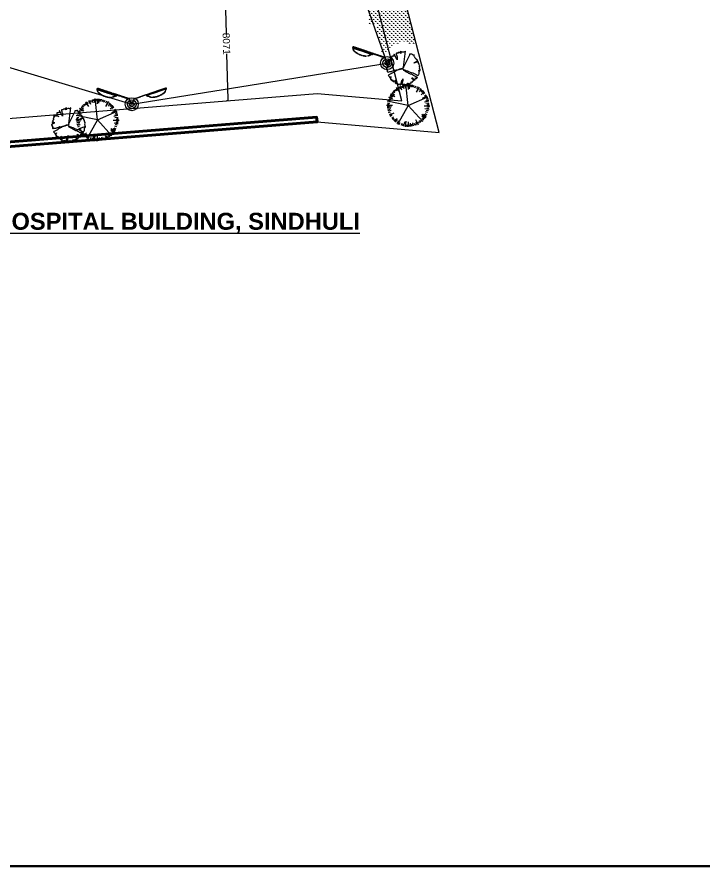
# Model space of a CAD drawing. Header units: millimetres. Extents: x 2402294 to 3337895, y 3394997 to 3969149.
# Drawn here: x 2500511 to 2549099, y 3394997 to 3455118 of the extents above; entities that cross this region are included whole.
import ezdxf

# ---------------------------------------------------------------- set-up
doc = ezdxf.new("R2010")
doc.units = ezdxf.units.MM
doc.header["$MEASUREMENT"] = 0
doc.header["$PDMODE"] = 32
doc.header["$PDSIZE"] = 0.25
doc.linetypes.add('HIDDEN', pattern=[0.375, 0.25, -0.125])
for name, color, linetype, lineweight in [('0newfurnture', 30, 'Continuous', 15), ('Boundary', 250, 'Continuous', 50), ('electrical poles', 10, 'Continuous', 5), ('greenery', 82, 'Continuous', 5), ('TXT', 7, 'Continuous', 25), ('wall 0.4', 7, 'Continuous', 40)]:
    doc.layers.add(name, color=color, linetype=linetype, lineweight=lineweight)
for name, color, linetype in [('2', 2, 'HIDDEN'), ('FANCE', 25, 'Continuous'), ('ups wire', 3, 'Continuous')]:
    doc.layers.add(name, color=color, linetype=linetype)
doc.styles.add('ARIAL', font='arial.ttf')
doc.styles.get("Standard").update_dxf_attribs({"font": 'arial.ttf'})
doc.dimstyles.get("Standard").update_dxf_attribs({"dimtxt": 500, "dimasz": 100, "dimexe": 100, "dimexo": 200, "dimgap": 0.09, "dimtad": 0, "dimtoh": 1, "dimdec": 0, "dimzin": 0, "dimdsep": 46, "dimtxsty": 'Standard', "dimblk": 'DOT', "dimcen": 0, "dimclrd": 256, "dimclre": 256, "dimclrt": 256, "dimadec": 0, "dimazin": 0, "dimtfac": 1, "dimtdec": 0, "dimtofl": 0, "dimtmove": 0, "dimatfit": 3, "dimfxl": 1, "dimtolj": 1, "dimtzin": 0, "dimlwd": -1, "dimlwe": -1, "dimarcsym": 1})

# ---------------------------------------------------------------- blocks, each defined once
blk = doc.blocks.new('tr-flat-7-flat-1-flat-1-flat-1')
at = {"layer": 'greenery', "color": 3, "ltscale": 5}
for p, q in [((473490, -1753118), (473480, -1753123)), ((473490, -1753118), (473480, -1753123)), ((473508, -1753102), (473490, -1753118)), ((473508, -1753102), (473490, -1753118)), ((473518, -1753098), (473508, -1753102)), ((473518, -1753098), (473508, -1753102)), ((473559, -1753105), (473518, -1753098)), ((473559, -1753105), (473518, -1753098)), ((473575, -1753115), (473559, -1753105)), ((473575, -1753115), (473559, -1753105)), ((473586, -1753111), (473575, -1753115)), ((473586, -1753111), (473575, -1753115)), ((473635, -1753055), (473586, -1753111)), ((473635, -1753055), (473586, -1753111)), ((473727, -1753040), (473635, -1753055)), ((473727, -1753040), (473635, -1753055)), ((473733, -1753080), (473727, -1753040)), ((473733, -1753080), (473727, -1753040)), ((473809, -1753114), (473733, -1753080)), ((473809, -1753114), (473733, -1753080)), ((473754, -1753045), (473830, -1753021)), ((473754, -1753045), (473830, -1753021)), ((473765, -1753041), (473754, -1753045)), ((473765, -1753041), (473754, -1753045)), ((473754, -1753045), (473754, -1753045)), ((473754, -1753045), (473754, -1753045)), ((473798, -1752975), (473765, -1753041)), ((473798, -1752975), (473765, -1753041)), ((473861, -1753007), (473798, -1752975)), ((473861, -1753007), (473798, -1752975)), ((473830, -1753021), (473809, -1753114)), ((473830, -1753021), (473809, -1753114)), ((473908, -1753029), (473861, -1753007)), ((473908, -1753029), (473861, -1753007)), ((473952, -1753018), (473908, -1753029)), ((473952, -1753018), (473908, -1753029)), ((473989, -1753019), (473952, -1753018)), ((473989, -1753019), (473952, -1753018)), ((474037, -1753015), (473989, -1753019)), ((474037, -1753015), (473989, -1753019)), ((474011, -1754084), (474148, -1752958)), ((474011, -1754084), (474148, -1752958)), ((474063, -1753046), (474037, -1753015)), ((474063, -1753046), (474037, -1753015)), ((474076, -1753048), (474063, -1753046)), ((474076, -1753048), (474063, -1753046)), ((474094, -1753032), (474076, -1753048)), ((474094, -1753032), (474076, -1753048)), ((474105, -1753002), (474094, -1753032)), ((474105, -1753002), (474094, -1753032)), ((474148, -1752958), (474105, -1753002)), ((474148, -1752958), (474105, -1753002)), ((474148, -1752958), (474148, -1752958)), ((474148, -1752958), (474148, -1752958)), ((472922, -1753680), (472890, -1753719)), ((472922, -1753680), (472890, -1753719)), ((472894, -1753701), (472914, -1753717)), ((472894, -1753701), (472914, -1753717)), ((472914, -1753717), (472924, -1753713)), ((472914, -1753717), (472924, -1753713)), ((472914, -1753717), (472914, -1753717)), ((472914, -1753717), (472914, -1753717)), ((472965, -1753636), (472922, -1753680)), ((472965, -1753636), (472922, -1753680)), ((472924, -1753713), (472927, -1753720)), ((472924, -1753713), (472924, -1753713)), ((472924, -1753713), (472927, -1753720)), ((472924, -1753713), (472924, -1753713)), ((472941, -1753553), (472926, -1753576)), ((472941, -1753553), (472926, -1753576)), ((472926, -1753576), (472930, -1753584)), ((472926, -1753576), (472930, -1753584)), ((472927, -1753720), (472930, -1753753)), ((472927, -1753720), (472930, -1753753)), ((472928, -1753525), (472941, -1753553)), ((472932, -1753532), (472928, -1753525)), ((472928, -1753525), (472941, -1753553)), ((472932, -1753532), (472928, -1753525)), ((472930, -1753584), (472974, -1753573)), ((472930, -1753584), (472974, -1753573)), ((473289, -1753587), (472932, -1753532)), ((473289, -1753587), (472932, -1753532)), ((472972, -1753624), (472965, -1753636)), ((472972, -1753624), (472965, -1753636)), ((472965, -1753636), (472965, -1753636)), ((472965, -1753636), (472965, -1753636)), ((472990, -1753608), (472972, -1753624)), ((472990, -1753608), (472972, -1753624)), ((472974, -1753573), (472977, -1753580)), ((472974, -1753573), (472977, -1753580)), ((472977, -1753580), (472990, -1753608)), ((472977, -1753580), (472990, -1753608)), ((473127, -1753472), (473110, -1753488)), ((473127, -1753472), (473110, -1753488)), ((473110, -1753488), (473113, -1753495)), ((473110, -1753488), (473113, -1753495)), ((473113, -1753495), (473289, -1753587)), ((473113, -1753495), (473289, -1753587)), ((473148, -1753463), (473127, -1753472)), ((473148, -1753463), (473127, -1753472)), ((473153, -1753333), (473143, -1753338)), ((473153, -1753333), (473143, -1753338)), ((473143, -1753338), (473148, -1753463)), ((473143, -1753338), (473148, -1753463)), ((473201, -1753330), (473153, -1753333)), ((473201, -1753330), (473153, -1753333)), ((473232, -1753316), (473201, -1753330)), ((473232, -1753316), (473201, -1753330)), ((473245, -1753319), (473232, -1753316)), ((473245, -1753319), (473232, -1753316)), ((473287, -1753301), (473245, -1753319)), ((473287, -1753301), (473245, -1753319)), ((473303, -1753310), (473287, -1753301)), ((473303, -1753310), (473287, -1753301)), ((473330, -1753315), (473303, -1753310)), ((473330, -1753315), (473303, -1753310)), ((473342, -1753175), (473311, -1753188)), ((473342, -1753175), (473311, -1753188)), ((473311, -1753188), (473346, -1753266)), ((473311, -1753188), (473346, -1753266)), ((473311, -1753188), (473311, -1753188)), ((473311, -1753188), (473311, -1753188)), ((473346, -1753266), (473330, -1753315)), ((473346, -1753266), (473330, -1753315)), ((473539, -1753512), (473342, -1753175)), ((473539, -1753512), (473342, -1753175)), ((473342, -1753175), (473342, -1753175)), ((473342, -1753175), (473342, -1753175)), ((473480, -1753123), (473480, -1753207)), ((473480, -1753123), (473480, -1753207)), ((473480, -1753123), (473480, -1753123)), ((473480, -1753123), (473480, -1753123)), ((473480, -1753207), (473507, -1753213)), ((473480, -1753207), (473507, -1753213)), ((473507, -1753213), (473505, -1753264)), ((473507, -1753213), (473505, -1753264)), ((473505, -1753264), (473518, -1753267)), ((473505, -1753264), (473518, -1753267)), ((473518, -1753267), (473531, -1753295)), ((473518, -1753267), (473531, -1753295)), ((473531, -1753295), (473556, -1753352)), ((473531, -1753295), (473556, -1753352)), ((473561, -1753562), (473539, -1753512)), ((473561, -1753562), (473539, -1753512)), ((473556, -1753352), (473548, -1753448)), ((473556, -1753352), (473548, -1753448)), ((473548, -1753448), (473561, -1753562)), ((473548, -1753448), (473561, -1753562)), ((474295, -1753520), (474011, -1754084)), ((474295, -1753520), (474011, -1754084)), ((474418, -1753238), (474295, -1753520)), ((474418, -1753238), (474295, -1753520)), ((474424, -1753167), (474418, -1753238)), ((474424, -1753167), (474418, -1753238)), ((474424, -1753167), (474424, -1753167)), ((474424, -1753167), (474424, -1753167)), ((474451, -1753172), (474424, -1753167)), ((474424, -1753167), (474424, -1753167)), ((474424, -1753167), (474424, -1753167)), ((474451, -1753172), (474424, -1753167)), ((474491, -1753180), (474451, -1753172)), ((474491, -1753180), (474451, -1753172)), ((474536, -1753169), (474491, -1753180)), ((474536, -1753169), (474491, -1753180)), ((474580, -1753158), (474536, -1753169)), ((474580, -1753158), (474536, -1753169)), ((474536, -1753169), (474536, -1753169)), ((474536, -1753169), (474536, -1753169)), ((474611, -1753145), (474580, -1753158)), ((474611, -1753145), (474580, -1753158)), ((474618, -1753159), (474611, -1753145)), ((474618, -1753159), (474611, -1753145)), ((474650, -1753204), (474618, -1753159)), ((474650, -1753204), (474618, -1753159)), ((474686, -1753231), (474650, -1753204)), ((474686, -1753231), (474650, -1753204)), ((474710, -1753229), (474686, -1753231)), ((474710, -1753229), (474686, -1753231)), ((474765, -1753213), (474710, -1753229)), ((474765, -1753213), (474710, -1753229)), ((474754, -1753302), (474765, -1753213)), ((474754, -1753302), (474765, -1753213)), ((474761, -1753317), (474754, -1753302)), ((474761, -1753317), (474754, -1753302)), ((474782, -1753366), (474761, -1753317)), ((474782, -1753366), (474761, -1753317)), ((474812, -1753379), (474782, -1753366)), ((474812, -1753379), (474782, -1753366)), ((474783, -1753764), (474870, -1753709)), ((474783, -1753764), (474870, -1753709)), ((474816, -1753444), (474812, -1753379)), ((474816, -1753444), (474812, -1753379)), ((474856, -1753478), (474816, -1753444)), ((474856, -1753478), (474816, -1753444)), ((474889, -1753497), (474856, -1753478)), ((474889, -1753497), (474856, -1753478)), ((474870, -1753709), (474916, -1753672)), ((474870, -1753709), (474916, -1753672)), ((474909, -1753514), (474889, -1753497)), ((474909, -1753514), (474889, -1753497)), ((474918, -1753536), (474909, -1753514)), ((474918, -1753536), (474909, -1753514)), ((474916, -1753672), (474965, -1753642)), ((474916, -1753672), (474965, -1753642)), ((474951, -1753555), (474918, -1753536)), ((474951, -1753555), (474918, -1753536)), ((474990, -1753589), (474951, -1753555)), ((474990, -1753589), (474951, -1753555)), ((474965, -1753642), (474975, -1753638)), ((474965, -1753642), (474975, -1753638)), ((474982, -1753711), (474965, -1753727)), ((474982, -1753711), (474965, -1753727)), ((474975, -1753638), (475000, -1753610)), ((474975, -1753638), (475000, -1753610)), ((475028, -1753674), (474982, -1753711)), ((475028, -1753674), (474982, -1753711)), ((475000, -1753610), (474990, -1753589)), ((475000, -1753610), (474990, -1753589)), ((475043, -1753709), (475028, -1753674)), ((475043, -1753709), (475028, -1753674)), ((475062, -1753752), (475043, -1753709)), ((475062, -1753752), (475043, -1753709)), ((472792, -1754143), (472774, -1754159)), ((472792, -1754143), (472774, -1754159)), ((472774, -1754159), (472778, -1754166)), ((472774, -1754159), (472778, -1754166)), ((472778, -1754166), (472788, -1754162)), ((472778, -1754166), (472788, -1754162)), ((472804, -1754172), (472787, -1754188)), ((472804, -1754172), (472787, -1754188)), ((472787, -1754188), (472790, -1754195)), ((472787, -1754188), (472790, -1754195)), ((472788, -1754162), (472795, -1754150)), ((472788, -1754162), (472795, -1754150)), ((472790, -1754195), (472808, -1754179)), ((472790, -1754195), (472808, -1754179)), ((472823, -1754130), (472792, -1754143)), ((472823, -1754130), (472792, -1754143)), ((472795, -1754150), (472798, -1754157)), ((472795, -1754150), (472798, -1754157)), ((472798, -1754157), (472804, -1754172)), ((472798, -1754157), (472804, -1754172)), ((472800, -1754275), (472808, -1754263)), ((472808, -1754263), (472800, -1754275)), ((472800, -1754275), (472808, -1754263)), ((472808, -1754263), (472800, -1754275)), ((472808, -1754179), (472820, -1754207)), ((472808, -1754179), (472820, -1754207)), ((472815, -1754252), (472808, -1754263)), ((472815, -1754252), (472808, -1754263)), ((472808, -1754263), (472834, -1754269)), ((472808, -1754263), (472834, -1754269)), ((472820, -1754207), (472815, -1754252)), ((472820, -1754207), (472815, -1754252)), ((472833, -1754125), (472823, -1754130)), ((472833, -1754125), (472823, -1754130)), ((472832, -1753982), (472828, -1754000)), ((472832, -1753982), (472828, -1754000)), ((472828, -1754000), (472839, -1753996)), ((472828, -1754000), (472839, -1753996)), ((472840, -1753970), (472832, -1753982)), ((472840, -1753970), (472832, -1753982)), ((472832, -1753982), (472832, -1753982)), ((472832, -1753982), (472832, -1753982)), ((472861, -1754104), (472833, -1754125)), ((472861, -1754104), (472833, -1754125)), ((472834, -1754269), (472850, -1754304)), ((472834, -1754269), (472850, -1754304)), ((472839, -1753996), (472849, -1753991)), ((472839, -1753996), (472849, -1753991)), ((472860, -1753961), (472840, -1753970)), ((472860, -1753961), (472840, -1753970)), ((472849, -1753991), (472859, -1753987)), ((472849, -1753991), (472859, -1753987)), ((472849, -1753991), (472849, -1753991)), ((472849, -1753991), (472849, -1753991)), ((472850, -1754304), (472859, -1754325)), ((472850, -1754304), (472859, -1754325)), ((472860, -1753876), (472853, -1753888)), ((472860, -1753876), (472853, -1753888)), ((472853, -1753888), (472856, -1753895)), ((472853, -1753888), (472856, -1753895)), ((472856, -1753895), (472866, -1753891)), ((472856, -1753895), (472866, -1753891)), ((472856, -1753895), (472856, -1753895)), ((472856, -1753895), (472856, -1753895)), ((472859, -1753987), (472886, -1753992)), ((472859, -1753987), (472886, -1753992)), ((472867, -1753865), (472860, -1753876)), ((472867, -1753865), (472860, -1753876)), ((472868, -1753949), (472860, -1753961)), ((472868, -1753949), (472860, -1753961)), ((472879, -1754088), (472861, -1754104)), ((472879, -1754088), (472861, -1754104)), ((472866, -1753891), (472880, -1753893)), ((472866, -1753891), (472866, -1753891)), ((472866, -1753891), (472880, -1753893)), ((472866, -1753891), (472866, -1753891)), ((472878, -1753860), (472867, -1753865)), ((472878, -1753860), (472867, -1753865)), ((472875, -1753938), (472868, -1753949)), ((472875, -1753938), (472868, -1753949)), ((472882, -1753926), (472875, -1753938)), ((472882, -1753926), (472875, -1753938)), ((472892, -1753837), (472878, -1753860)), ((472892, -1753837), (472878, -1753860)), ((472889, -1754084), (472879, -1754088)), ((472889, -1754084), (472879, -1754088)), ((472880, -1753893), (472882, -1753926)), ((472880, -1753893), (472882, -1753926)), ((472882, -1753926), (472882, -1753926)), ((472882, -1753926), (472882, -1753926)), ((472886, -1753992), (472910, -1753990)), ((472886, -1753992), (472910, -1753990)), ((472907, -1754068), (472889, -1754084)), ((472907, -1754068), (472889, -1754084)), ((472910, -1753821), (472892, -1753837)), ((472910, -1753821), (472892, -1753837)), ((472905, -1753781), (472897, -1753792)), ((472905, -1753781), (472897, -1753792)), ((472897, -1753792), (472908, -1753788)), ((472897, -1753792), (472908, -1753788)), ((472919, -1753757), (472905, -1753781)), ((472919, -1753757), (472905, -1753781)), ((472905, -1753781), (472905, -1753781)), ((472905, -1753781), (472905, -1753781)), ((472928, -1754059), (472907, -1754068)), ((472928, -1754059), (472907, -1754068)), ((472908, -1753788), (472910, -1753821)), ((472908, -1753788), (472910, -1753821)), ((472910, -1753990), (472927, -1754000)), ((472910, -1753990), (472927, -1754000)), ((472930, -1753753), (472919, -1753757)), ((472930, -1753753), (472919, -1753757)), ((472919, -1753757), (472919, -1753757)), ((472919, -1753757), (472919, -1753757)), ((472919, -1753757), (472919, -1753757)), ((472919, -1753757), (472919, -1753757)), ((472919, -1753757), (472919, -1753757)), ((472919, -1753757), (472919, -1753757)), ((472927, -1754000), (472943, -1754009)), ((472927, -1754000), (472943, -1754009)), ((472938, -1754054), (472928, -1754059)), ((472938, -1754054), (472928, -1754059)), ((472928, -1754059), (472928, -1754059)), ((472928, -1754059), (472928, -1754059)), ((472956, -1754038), (472938, -1754054)), ((472956, -1754038), (472938, -1754054)), ((472943, -1754009), (472957, -1754012)), ((472943, -1754009), (472957, -1754012)), ((472997, -1754020), (472956, -1754038)), ((472997, -1754020), (472956, -1754038)), ((472957, -1754012), (472990, -1754031)), ((472957, -1754012), (472990, -1754031)), ((472990, -1754031), (473003, -1754034)), ((472990, -1754031), (473003, -1754034)), ((472997, -1754020), (472997, -1754020)), ((473003, -1754034), (472997, -1754020)), ((472997, -1754020), (472997, -1754020)), ((473003, -1754034), (472997, -1754020)), ((473241, -1754353), (473311, -1754314)), ((473241, -1754353), (473311, -1754314)), ((473311, -1754314), (473342, -1754301)), ((473311, -1754314), (473342, -1754301)), ((473342, -1754301), (473392, -1754304)), ((473342, -1754301), (473392, -1754304)), ((473392, -1754304), (473485, -1754289)), ((473392, -1754304), (473485, -1754289)), ((473485, -1754289), (473587, -1754270)), ((473485, -1754289), (473587, -1754270)), ((473586, -1754296), (473514, -1754327)), ((473586, -1754296), (473514, -1754327)), ((473707, -1754234), (473586, -1754296)), ((473707, -1754234), (473586, -1754296)), ((473587, -1754270), (473655, -1754257)), ((473587, -1754270), (473655, -1754257)), ((473655, -1754257), (473689, -1754250)), ((473655, -1754257), (473689, -1754250)), ((473689, -1754250), (473734, -1754239)), ((473689, -1754250), (473734, -1754239)), ((473803, -1754201), (473707, -1754234)), ((473803, -1754201), (473707, -1754234)), ((473734, -1754239), (473789, -1754224)), ((473734, -1754239), (473789, -1754224)), ((473789, -1754224), (473864, -1754199)), ((473789, -1754224), (473864, -1754199)), ((473919, -1754184), (473803, -1754201)), ((473919, -1754184), (473803, -1754201)), ((473864, -1754199), (473937, -1754168)), ((473864, -1754199), (473937, -1754168)), ((473999, -1754140), (473919, -1754184)), ((473999, -1754140), (473919, -1754184)), ((473937, -1754168), (473985, -1754138)), ((473937, -1754168), (473985, -1754138)), ((473951, -1754229), (473959, -1754217)), ((473951, -1754229), (473959, -1754217)), ((473997, -1754277), (473951, -1754229)), ((473997, -1754277), (473951, -1754229)), ((473959, -1754217), (473981, -1754241)), ((473959, -1754217), (473981, -1754241)), ((473981, -1754241), (474008, -1754246)), ((473981, -1754241), (474008, -1754246)), ((473985, -1754138), (474013, -1754117)), ((473985, -1754138), (474013, -1754117)), ((474035, -1754336), (473997, -1754277)), ((474035, -1754336), (473997, -1754277)), ((474017, -1754124), (473999, -1754140)), ((474017, -1754124), (473999, -1754140)), ((474008, -1754246), (474075, -1754285)), ((474008, -1754246), (474075, -1754285)), ((474013, -1754117), (474017, -1754124)), ((474013, -1754117), (474017, -1754124)), ((474075, -1754285), (474145, -1754305)), ((474075, -1754285), (474145, -1754305)), ((474145, -1754305), (474198, -1754341)), ((474145, -1754305), (474198, -1754341)), ((474755, -1753784), (474783, -1753764)), ((474755, -1753784), (474783, -1753764)), ((474765, -1753806), (474755, -1753784)), ((474765, -1753806), (474755, -1753784)), ((474885, -1753770), (474765, -1753806)), ((474885, -1753770), (474765, -1753806)), ((474965, -1753727), (474885, -1753770)), ((474965, -1753727), (474885, -1753770)), ((475059, -1753830), (475067, -1753792)), ((475059, -1753830), (475067, -1753792)), ((475102, -1753844), (475059, -1753830)), ((475102, -1753844), (475059, -1753830)), ((475067, -1753792), (475062, -1753752)), ((475067, -1753792), (475062, -1753752)), ((475086, -1754343), (475122, -1754284)), ((475086, -1754343), (475122, -1754284)), ((475107, -1753884), (475102, -1753844)), ((475107, -1753884), (475102, -1753844)), ((475113, -1753925), (475107, -1753884)), ((475113, -1753925), (475107, -1753884)), ((475131, -1753967), (475113, -1753925)), ((475131, -1753967), (475113, -1753925)), ((475122, -1754284), (475129, -1754273)), ((475122, -1754284), (475129, -1754273)), ((475124, -1753979), (475131, -1753967)), ((475124, -1753979), (475131, -1753967)), ((475160, -1754005), (475124, -1753979)), ((475160, -1754005), (475124, -1753979)), ((475124, -1754063), (475146, -1754029)), ((475124, -1754063), (475146, -1754029)), ((475134, -1754059), (475124, -1754063)), ((475134, -1754059), (475124, -1754063)), ((475129, -1754273), (475144, -1754334)), ((475129, -1754273), (475144, -1754334)), ((475160, -1754090), (475134, -1754059)), ((475160, -1754090), (475134, -1754059)), ((475138, -1754151), (475145, -1754139)), ((475138, -1754151), (475145, -1754139)), ((475138, -1754151), (475138, -1754151)), ((475161, -1754233), (475138, -1754151)), ((475138, -1754151), (475138, -1754151)), ((475161, -1754233), (475138, -1754151)), ((475139, -1754379), (475182, -1754309)), ((475139, -1754379), (475182, -1754309)), ((475145, -1754139), (475160, -1754090)), ((475145, -1754139), (475160, -1754090)), ((475146, -1754029), (475156, -1754024)), ((475146, -1754029), (475156, -1754024)), ((475156, -1754024), (475160, -1754005)), ((475156, -1754024), (475160, -1754005)), ((475160, -1754090), (475160, -1754090)), ((475160, -1754090), (475160, -1754090)), ((475160, -1754090), (475160, -1754090)), ((475160, -1754090), (475160, -1754090)), ((475171, -1754255), (475161, -1754233)), ((475171, -1754255), (475161, -1754233)), ((475182, -1754309), (475171, -1754255)), ((475182, -1754309), (475171, -1754255)), ((472847, -1754382), (472846, -1754407)), ((472847, -1754382), (472846, -1754407)), ((472846, -1754407), (472852, -1754422)), ((472846, -1754407), (472846, -1754407)), ((472846, -1754407), (472852, -1754422)), ((472846, -1754407), (472846, -1754407)), ((472858, -1754351), (472847, -1754382)), ((472858, -1754351), (472847, -1754382)), ((472847, -1754382), (472847, -1754382)), ((472847, -1754382), (472847, -1754382)), ((472852, -1754422), (472883, -1754408)), ((472852, -1754422), (472883, -1754408)), ((472852, -1754422), (472852, -1754422)), ((472852, -1754422), (472852, -1754422)), ((472859, -1754325), (472858, -1754351)), ((472859, -1754325), (472858, -1754351)), ((472883, -1754408), (472919, -1754435)), ((472883, -1754408), (472919, -1754435)), ((472919, -1754435), (472974, -1754419)), ((472919, -1754435), (472974, -1754419)), ((472941, -1754654), (472924, -1754670)), ((472941, -1754654), (472924, -1754670)), ((472924, -1754670), (472930, -1754684)), ((472924, -1754670), (472924, -1754670)), ((472924, -1754670), (472930, -1754684)), ((472924, -1754670), (472924, -1754670)), ((472930, -1754684), (472940, -1754680)), ((472930, -1754684), (472940, -1754680)), ((472940, -1754680), (472973, -1754699)), ((472940, -1754680), (472940, -1754680)), ((472940, -1754680), (472973, -1754699)), ((472940, -1754680), (472940, -1754680)), ((472972, -1754640), (472941, -1754654)), ((472972, -1754640), (472941, -1754654)), ((473000, -1754619), (472972, -1754640)), ((473000, -1754619), (472972, -1754640)), ((472973, -1754699), (472982, -1754746)), ((472973, -1754699), (472982, -1754746)), ((472974, -1754419), (473029, -1754404)), ((472974, -1754419), (473029, -1754404)), ((472982, -1754746), (472977, -1754765)), ((472982, -1754746), (472977, -1754765)), ((472977, -1754765), (472991, -1754767)), ((472977, -1754765), (472977, -1754765)), ((472977, -1754765), (472991, -1754767)), ((472977, -1754765), (472977, -1754765)), ((472991, -1754767), (472994, -1754774)), ((472991, -1754767), (472994, -1754774)), ((472994, -1754774), (473004, -1754770)), ((472994, -1754774), (473004, -1754770)), ((473049, -1754590), (473000, -1754619)), ((473049, -1754590), (473000, -1754619)), ((473004, -1754770), (473024, -1754787)), ((473004, -1754770), (473024, -1754787)), ((473024, -1754787), (473013, -1754817)), ((473024, -1754787), (473013, -1754817)), ((473013, -1754817), (473026, -1754820)), ((473013, -1754817), (473026, -1754820)), ((473026, -1754820), (473044, -1754804)), ((473026, -1754820), (473044, -1754804)), ((473029, -1754404), (473080, -1754407)), ((473029, -1754404), (473080, -1754407)), ((473044, -1754804), (473054, -1754799)), ((473044, -1754804), (473054, -1754799)), ((473142, -1754549), (473049, -1754590)), ((473142, -1754549), (473049, -1754590)), ((473054, -1754799), (473103, -1754769)), ((473054, -1754799), (473103, -1754769)), ((473069, -1754860), (473054, -1754884)), ((473069, -1754860), (473054, -1754884)), ((473054, -1754884), (473057, -1754891)), ((473054, -1754884), (473057, -1754891)), ((473057, -1754891), (473082, -1754863)), ((473057, -1754891), (473082, -1754863)), ((473070, -1754835), (473069, -1754860)), ((473070, -1754835), (473069, -1754860)), ((473084, -1754811), (473070, -1754835)), ((473084, -1754811), (473070, -1754835)), ((473080, -1754407), (473145, -1754387)), ((473080, -1754407), (473145, -1754387)), ((473082, -1754863), (473092, -1754858)), ((473082, -1754863), (473092, -1754858)), ((473120, -1754753), (473084, -1754811)), ((473120, -1754753), (473084, -1754811)), ((473092, -1754858), (473101, -1754906)), ((473092, -1754858), (473101, -1754906)), ((473101, -1754906), (473092, -1754943)), ((473101, -1754906), (473092, -1754943)), ((473103, -1754769), (473131, -1754749)), ((473103, -1754769), (473131, -1754749)), ((473131, -1754749), (473120, -1754753)), ((473131, -1754749), (473120, -1754753)), ((473191, -1754519), (473142, -1754549)), ((473191, -1754519), (473142, -1754549)), ((473145, -1754387), (473186, -1754369)), ((473145, -1754387), (473186, -1754369)), ((473186, -1754369), (473241, -1754353)), ((473186, -1754369), (473241, -1754353)), ((473208, -1754503), (473191, -1754519)), ((473208, -1754503), (473191, -1754519)), ((473364, -1754409), (473208, -1754503)), ((473364, -1754409), (473208, -1754503)), ((473416, -1754387), (473364, -1754409)), ((473416, -1754387), (473364, -1754409)), ((473475, -1754352), (473416, -1754387)), ((473475, -1754352), (473416, -1754387)), ((473514, -1754327), (473475, -1754352)), ((473514, -1754327), (473475, -1754352)), ((473947, -1754925), (473946, -1754951)), ((473947, -1754925), (473946, -1754951)), ((473950, -1754932), (473947, -1754925)), ((473950, -1754932), (473947, -1754925)), ((474082, -1754358), (474035, -1754336)), ((474082, -1754358), (474035, -1754336)), ((474128, -1754380), (474082, -1754358)), ((474128, -1754380), (474082, -1754358)), ((474168, -1754414), (474128, -1754380)), ((474168, -1754414), (474128, -1754380)), ((474217, -1754443), (474168, -1754414)), ((474217, -1754443), (474168, -1754414)), ((474198, -1754341), (474278, -1754357)), ((474198, -1754341), (474278, -1754357)), ((474281, -1754475), (474217, -1754443)), ((474281, -1754475), (474217, -1754443)), ((474278, -1754357), (474375, -1754408)), ((474278, -1754357), (474375, -1754408)), ((474341, -1754499), (474281, -1754475)), ((474341, -1754499), (474281, -1754475)), ((474390, -1754528), (474341, -1754499)), ((474390, -1754528), (474341, -1754499)), ((474375, -1754408), (474405, -1754420)), ((474375, -1754408), (474405, -1754420)), ((474446, -1754571), (474390, -1754528)), ((474446, -1754571), (474390, -1754528)), ((474405, -1754420), (474538, -1754472)), ((474405, -1754420), (474538, -1754472)), ((474490, -1754586), (474446, -1754571)), ((474490, -1754586), (474446, -1754571)), ((474564, -1754588), (474490, -1754586)), ((474564, -1754588), (474490, -1754586)), ((474538, -1754472), (474670, -1754491)), ((474538, -1754472), (474670, -1754491)), ((474608, -1754602), (474564, -1754588)), ((474608, -1754602), (474564, -1754588)), ((474602, -1754842), (474628, -1754847)), ((474646, -1754916), (474602, -1754842)), ((474602, -1754842), (474628, -1754847)), ((474646, -1754916), (474602, -1754842)), ((474647, -1754636), (474608, -1754602)), ((474647, -1754636), (474608, -1754602)), ((474628, -1754847), (474681, -1754884)), ((474628, -1754847), (474681, -1754884)), ((474669, -1754940), (474646, -1754916)), ((474669, -1754940), (474646, -1754916)), ((474700, -1754672), (474647, -1754636)), ((474700, -1754672), (474647, -1754636)), ((474670, -1754491), (474713, -1754506)), ((474670, -1754491), (474713, -1754506)), ((474681, -1754884), (474735, -1754979)), ((474681, -1754884), (474735, -1754979)), ((474766, -1754711), (474700, -1754672)), ((474766, -1754711), (474700, -1754672)), ((474713, -1754506), (474799, -1754561)), ((474713, -1754506), (474799, -1754561)), ((474813, -1754733), (474766, -1754711)), ((474813, -1754733), (474766, -1754711)), ((474799, -1754561), (474909, -1754615)), ((474799, -1754561), (474909, -1754615)), ((474862, -1754762), (474813, -1754733)), ((474862, -1754762), (474813, -1754733)), ((474818, -1754858), (474853, -1754825)), ((474818, -1754858), (474853, -1754825)), ((474850, -1754903), (474818, -1754858)), ((474850, -1754903), (474818, -1754858)), ((474831, -1754945), (474850, -1754903)), ((474831, -1754945), (474850, -1754903)), ((474853, -1754825), (474889, -1754852)), ((474853, -1754825), (474889, -1754852)), ((474906, -1754777), (474862, -1754762)), ((474906, -1754777), (474862, -1754762)), ((474889, -1754852), (474905, -1754887)), ((474889, -1754852), (474905, -1754887)), ((474905, -1754887), (474921, -1754897)), ((474905, -1754887), (474921, -1754897)), ((474969, -1754809), (474906, -1754777)), ((474969, -1754809), (474906, -1754777)), ((474909, -1754615), (474972, -1754646)), ((474909, -1754615), (474972, -1754646)), ((474921, -1754897), (474982, -1754811)), ((474921, -1754897), (474982, -1754811)), ((474982, -1754811), (474969, -1754809)), ((474982, -1754811), (474969, -1754809)), ((474972, -1754646), (474999, -1754652)), ((474972, -1754646), (474999, -1754652)), ((474999, -1754652), (475039, -1754659)), ((474999, -1754652), (475039, -1754659)), ((475039, -1754659), (475053, -1754662)), ((475039, -1754659), (475039, -1754659)), ((475039, -1754659), (475053, -1754662)), ((475039, -1754659), (475039, -1754659)), ((475053, -1754662), (475067, -1754639)), ((475053, -1754662), (475067, -1754639)), ((475067, -1754639), (475075, -1754627)), ((475067, -1754639), (475075, -1754627)), ((475075, -1754627), (475083, -1754589)), ((475075, -1754627), (475083, -1754589)), ((475083, -1754589), (475100, -1754573)), ((475083, -1754589), (475100, -1754573)), ((475083, -1754589), (475083, -1754589)), ((475083, -1754589), (475083, -1754589)), ((475083, -1754589), (475083, -1754589)), ((475083, -1754589), (475083, -1754589)), ((475099, -1754345), (475086, -1754343)), ((475099, -1754345), (475086, -1754343)), ((475115, -1754381), (475099, -1754345)), ((475115, -1754381), (475099, -1754345)), ((475100, -1754573), (475103, -1754496)), ((475100, -1754573), (475103, -1754496)), ((475103, -1754496), (475106, -1754444)), ((475103, -1754496), (475106, -1754444)), ((475103, -1754496), (475103, -1754496)), ((475103, -1754496), (475103, -1754496)), ((475106, -1754444), (475113, -1754432)), ((475106, -1754444), (475113, -1754432)), ((475113, -1754432), (475115, -1754381)), ((475113, -1754432), (475115, -1754381)), ((475144, -1754334), (475139, -1754379)), ((475144, -1754334), (475139, -1754379)), ((473092, -1754943), (473078, -1754966)), ((473092, -1754943), (473078, -1754966)), ((473078, -1754966), (473088, -1754962)), ((473078, -1754966), (473088, -1754962)), ((473088, -1754962), (473122, -1754955)), ((473088, -1754962), (473122, -1754955)), ((473122, -1754955), (473130, -1754944)), ((473122, -1754955), (473130, -1754944)), ((473130, -1754944), (473152, -1754968)), ((473130, -1754944), (473152, -1754968)), ((473152, -1754968), (473162, -1754989)), ((473152, -1754968), (473162, -1754989)), ((473157, -1755034), (473220, -1754981)), ((473157, -1755034), (473220, -1754981)), ((473161, -1755015), (473157, -1755034)), ((473161, -1755015), (473157, -1755034)), ((473162, -1754989), (473161, -1755015)), ((473162, -1754989), (473161, -1755015)), ((473220, -1754981), (473218, -1755032)), ((473220, -1754981), (473218, -1755032)), ((473218, -1755032), (473242, -1755089)), ((473218, -1755032), (473242, -1755089)), ((473235, -1755101), (473242, -1755089)), ((473242, -1755089), (473235, -1755101)), ((473235, -1755101), (473242, -1755089)), ((473242, -1755089), (473235, -1755101)), ((473242, -1755089), (473282, -1755038)), ((473242, -1755089), (473282, -1755038)), ((473282, -1755038), (473274, -1755076)), ((473282, -1755038), (473274, -1755076)), ((473274, -1755076), (473280, -1755090)), ((473274, -1755076), (473280, -1755090)), ((473280, -1755090), (473286, -1755104)), ((473280, -1755090), (473286, -1755104)), ((473286, -1755104), (473322, -1755131)), ((473286, -1755104), (473322, -1755131)), ((473322, -1755131), (473329, -1755119)), ((473322, -1755131), (473329, -1755119)), ((473329, -1755119), (473337, -1755107)), ((473329, -1755119), (473337, -1755107)), ((473337, -1755107), (473348, -1755077)), ((473337, -1755107), (473348, -1755077)), ((473348, -1755077), (473366, -1755061)), ((473348, -1755077), (473366, -1755061)), ((473366, -1755061), (473397, -1755047)), ((473366, -1755061), (473397, -1755047)), ((473397, -1755047), (473428, -1755034)), ((473397, -1755047), (473428, -1755034)), ((473431, -1755125), (473417, -1755207)), ((473431, -1755125), (473417, -1755207)), ((473417, -1755207), (473424, -1755222)), ((473417, -1755207), (473424, -1755222)), ((473424, -1755222), (473453, -1755175)), ((473424, -1755222), (473453, -1755175)), ((473424, -1755222), (473424, -1755222)), ((473424, -1755222), (473424, -1755222)), ((473428, -1755034), (473438, -1755029)), ((473428, -1755034), (473438, -1755029)), ((473443, -1755069), (473431, -1755125)), ((473443, -1755069), (473431, -1755125)), ((473431, -1755125), (473431, -1755125)), ((473431, -1755125), (473431, -1755125)), ((473438, -1755029), (473456, -1755013)), ((473438, -1755029), (473456, -1755013)), ((473454, -1755065), (473443, -1755069)), ((473454, -1755065), (473443, -1755069)), ((473466, -1755008), (473447, -1755050)), ((473466, -1755008), (473447, -1755050)), ((473447, -1755050), (473454, -1755065)), ((473447, -1755050), (473454, -1755065)), ((473453, -1755175), (473458, -1755215)), ((473453, -1755175), (473453, -1755175)), ((473453, -1755175), (473458, -1755215)), ((473453, -1755175), (473453, -1755175)), ((473456, -1755013), (473481, -1754985)), ((473456, -1755013), (473481, -1754985)), ((473456, -1755013), (473456, -1755013)), ((473456, -1755013), (473456, -1755013)), ((473458, -1755215), (473467, -1755236)), ((473458, -1755215), (473467, -1755236)), ((473467, -1755236), (473463, -1755255)), ((473467, -1755236), (473463, -1755255)), ((473463, -1755255), (473476, -1755258)), ((473463, -1755255), (473476, -1755258)), ((473491, -1754981), (473466, -1755008)), ((473491, -1754981), (473466, -1755008)), ((473476, -1755258), (473491, -1755235)), ((473476, -1755258), (473491, -1755235)), ((473481, -1754985), (473491, -1754981)), ((473481, -1754985), (473491, -1754981)), ((473490, -1755260), (473509, -1755218)), ((473490, -1755260), (473509, -1755218)), ((473491, -1755235), (473490, -1755260)), ((473491, -1755235), (473490, -1755260)), ((473509, -1755218), (473513, -1755200)), ((473509, -1755218), (473513, -1755200)), ((473513, -1755200), (473535, -1755224)), ((473513, -1755200), (473535, -1755224)), ((473535, -1755224), (473561, -1755255)), ((473535, -1755224), (473561, -1755255)), ((473561, -1755255), (473568, -1755269)), ((473561, -1755255), (473568, -1755269)), ((473568, -1755269), (473591, -1755351)), ((473568, -1755269), (473591, -1755351)), ((473591, -1755351), (473627, -1755319)), ((473591, -1755351), (473627, -1755319)), ((473591, -1755351), (473591, -1755351)), ((473591, -1755351), (473591, -1755351)), ((473627, -1755319), (473630, -1755326)), ((473627, -1755319), (473630, -1755326)), ((473630, -1755326), (473668, -1755301)), ((473630, -1755326), (473668, -1755301)), ((473668, -1755301), (473693, -1755273)), ((473668, -1755301), (473693, -1755273)), ((473668, -1755301), (473668, -1755301)), ((473668, -1755301), (473668, -1755301)), ((473693, -1755273), (473712, -1755290)), ((473693, -1755273), (473693, -1755273)), ((473693, -1755273), (473712, -1755290)), ((473693, -1755273), (473693, -1755273)), ((473712, -1755290), (473719, -1755304)), ((473712, -1755290), (473719, -1755304)), ((473719, -1755304), (473725, -1755319)), ((473719, -1755304), (473725, -1755319)), ((473725, -1755319), (473735, -1755314)), ((473725, -1755319), (473735, -1755314)), ((473735, -1755314), (473753, -1755298)), ((473735, -1755314), (473753, -1755298)), ((473753, -1755298), (473769, -1755308)), ((473753, -1755298), (473753, -1755298)), ((473753, -1755298), (473769, -1755308)), ((473753, -1755298), (473753, -1755298)), ((473769, -1755308), (473773, -1755315)), ((473769, -1755308), (473773, -1755315)), ((473773, -1755315), (473782, -1755336)), ((473773, -1755315), (473782, -1755336)), ((473782, -1755336), (473795, -1755339)), ((473782, -1755336), (473795, -1755339)), ((473795, -1755339), (473806, -1755334)), ((473795, -1755339), (473806, -1755334)), ((473806, -1755334), (473823, -1755318)), ((473806, -1755334), (473823, -1755318)), ((473823, -1755318), (473827, -1755299)), ((473823, -1755318), (473827, -1755299)), ((473824, -1755292), (473825, -1755266)), ((473824, -1755292), (473825, -1755266)), ((473827, -1755299), (473824, -1755292)), ((473827, -1755299), (473824, -1755292)), ((473825, -1755266), (473837, -1755236)), ((473825, -1755266), (473837, -1755236)), ((473837, -1755236), (473844, -1755224)), ((473837, -1755236), (473844, -1755224)), ((473844, -1755224), (473868, -1755138)), ((473844, -1755224), (473868, -1755138)), ((473868, -1755138), (473869, -1755112)), ((473868, -1755138), (473869, -1755112)), ((473869, -1755112), (473880, -1755081)), ((473869, -1755112), (473880, -1755081)), ((473880, -1755081), (473888, -1755044)), ((473880, -1755081), (473888, -1755044)), ((473888, -1755044), (473921, -1754979)), ((473888, -1755044), (473921, -1754979)), ((473911, -1755237), (473892, -1755305)), ((473911, -1755237), (473892, -1755305)), ((473892, -1755305), (473901, -1755326)), ((473892, -1755305), (473901, -1755326)), ((473901, -1755326), (473914, -1755329)), ((473901, -1755326), (473914, -1755329)), ((473916, -1755192), (473908, -1755230)), ((473916, -1755192), (473908, -1755230)), ((473908, -1755230), (473911, -1755237)), ((473908, -1755230), (473911, -1755237)), ((473914, -1755329), (473924, -1755350)), ((473914, -1755329), (473924, -1755350)), ((473922, -1755148), (473916, -1755192)), ((473922, -1755148), (473916, -1755192)), ((473921, -1754979), (473950, -1754932)), ((473921, -1754979), (473950, -1754932)), ((473944, -1755002), (473922, -1755148)), ((473944, -1755002), (473922, -1755148)), ((473924, -1755350), (473941, -1755334)), ((473924, -1755350), (473941, -1755334)), ((473941, -1755334), (473963, -1755299)), ((473941, -1755334), (473963, -1755299)), ((473946, -1754951), (473944, -1755002)), ((473946, -1754951), (473944, -1755002)), ((473963, -1755299), (473972, -1755320)), ((473963, -1755299), (473972, -1755320)), ((473972, -1755320), (473982, -1755342)), ((473972, -1755320), (473982, -1755342)), ((473982, -1755342), (473995, -1755344)), ((473982, -1755342), (473995, -1755344)), ((473995, -1755344), (474011, -1755295)), ((473995, -1755344), (474011, -1755295)), ((474011, -1755295), (474095, -1755292)), ((474011, -1755295), (474095, -1755292)), ((474088, -1755304), (474081, -1755315)), ((474088, -1755304), (474081, -1755315)), ((474081, -1755315), (474104, -1755339)), ((474081, -1755315), (474104, -1755339)), ((474095, -1755292), (474088, -1755304)), ((474095, -1755292), (474088, -1755304)), ((474104, -1755339), (474131, -1755344)), ((474104, -1755339), (474131, -1755344)), ((474131, -1755344), (474139, -1755307)), ((474131, -1755344), (474139, -1755307)), ((474139, -1755307), (474159, -1755324)), ((474139, -1755307), (474159, -1755324)), ((474159, -1755324), (474165, -1755338)), ((474159, -1755324), (474165, -1755338)), ((474165, -1755338), (474196, -1755324)), ((474165, -1755338), (474196, -1755324)), ((474196, -1755324), (474207, -1755294)), ((474196, -1755324), (474207, -1755294)), ((474207, -1755294), (474218, -1755289)), ((474207, -1755294), (474218, -1755289)), ((474218, -1755289), (474234, -1755299)), ((474218, -1755289), (474234, -1755299)), ((474234, -1755299), (474248, -1755302)), ((474234, -1755299), (474248, -1755302)), ((474248, -1755302), (474258, -1755297)), ((474248, -1755302), (474258, -1755297)), ((474258, -1755297), (474269, -1755351)), ((474258, -1755297), (474269, -1755351)), ((474269, -1755351), (474279, -1755373)), ((474269, -1755351), (474279, -1755373)), ((474275, -1755222), (474328, -1755233)), ((474310, -1755275), (474275, -1755222)), ((474275, -1755222), (474328, -1755233)), ((474310, -1755275), (474275, -1755222)), ((474279, -1755373), (474326, -1755284)), ((474279, -1755373), (474326, -1755284)), ((474326, -1755284), (474310, -1755275)), ((474326, -1755284), (474310, -1755275)), ((474328, -1755233), (474316, -1755289)), ((474328, -1755233), (474316, -1755289)), ((474316, -1755289), (474319, -1755296)), ((474316, -1755289), (474319, -1755296)), ((474319, -1755296), (474346, -1755301)), ((474319, -1755296), (474346, -1755301)), ((474346, -1755301), (474357, -1755271)), ((474346, -1755301), (474357, -1755271)), ((474357, -1755271), (474365, -1755259)), ((474357, -1755271), (474365, -1755259)), ((474357, -1755271), (474357, -1755271)), ((474357, -1755271), (474357, -1755271)), ((474365, -1755259), (474379, -1755236)), ((474365, -1755259), (474379, -1755236)), ((474379, -1755236), (474393, -1755238)), ((474379, -1755236), (474393, -1755238)), ((474393, -1755238), (474402, -1755260)), ((474393, -1755238), (474402, -1755260)), ((474402, -1755260), (474415, -1755262)), ((474402, -1755260), (474415, -1755262)), ((474415, -1755262), (474425, -1755284)), ((474415, -1755262), (474415, -1755262)), ((474415, -1755262), (474425, -1755284)), ((474415, -1755262), (474415, -1755262)), ((474425, -1755284), (474484, -1755249)), ((474425, -1755284), (474484, -1755249)), ((474481, -1755242), (474486, -1755198)), ((474481, -1755242), (474486, -1755198)), ((474494, -1755245), (474481, -1755242)), ((474494, -1755245), (474481, -1755242)), ((474484, -1755249), (474494, -1755245)), ((474484, -1755249), (474494, -1755245)), ((474486, -1755198), (474509, -1755196)), ((474486, -1755198), (474509, -1755196)), ((474509, -1755196), (474549, -1755229)), ((474509, -1755196), (474549, -1755229)), ((474549, -1755229), (474554, -1755185)), ((474549, -1755229), (474554, -1755185)), ((474549, -1755229), (474549, -1755229)), ((474549, -1755229), (474549, -1755229)), ((474552, -1755152), (474553, -1755126)), ((474552, -1755152), (474553, -1755126)), ((474554, -1755185), (474552, -1755152)), ((474554, -1755185), (474552, -1755152)), ((474553, -1755126), (474616, -1755158)), ((474553, -1755126), (474616, -1755158)), ((474616, -1755158), (474641, -1755130)), ((474616, -1755158), (474641, -1755130)), ((474616, -1755158), (474616, -1755158)), ((474616, -1755158), (474616, -1755158)), ((474635, -1755116), (474642, -1755104)), ((474635, -1755116), (474642, -1755104)), ((474638, -1755123), (474635, -1755116)), ((474638, -1755123), (474635, -1755116)), ((474641, -1755130), (474638, -1755123)), ((474641, -1755130), (474638, -1755123)), ((474642, -1755104), (474656, -1755081)), ((474642, -1755104), (474656, -1755081)), ((474656, -1755081), (474670, -1755083)), ((474656, -1755081), (474670, -1755083)), ((474720, -1755028), (474669, -1754940)), ((474720, -1755028), (474669, -1754940)), ((474670, -1755083), (474686, -1755093)), ((474670, -1755083), (474686, -1755093)), ((474686, -1755093), (474697, -1755088)), ((474686, -1755093), (474697, -1755088)), ((474697, -1755088), (474723, -1755035)), ((474697, -1755088), (474723, -1755035)), ((474723, -1755035), (474720, -1755028)), ((474723, -1755035), (474720, -1755028)), ((474735, -1754979), (474728, -1754990)), ((474735, -1754979), (474728, -1754990)), ((474728, -1754990), (474738, -1754986)), ((474728, -1754990), (474738, -1754986)), ((474738, -1754986), (474762, -1754984)), ((474738, -1754986), (474762, -1754984)), ((474762, -1754984), (474792, -1754996)), ((474762, -1754984), (474792, -1754996)), ((474792, -1754996), (474813, -1754987)), ((474792, -1754996), (474813, -1754987)), ((474813, -1754987), (474833, -1754978)), ((474813, -1754987), (474833, -1754978)), ((474827, -1754964), (474831, -1754945)), ((474827, -1754964), (474831, -1754945)), ((474833, -1754978), (474827, -1754964)), ((474833, -1754978), (474827, -1754964)), ((474831, -1754945), (474831, -1754945)), ((474831, -1754945), (474831, -1754945))]:
    blk.add_line(p, q, dxfattribs=at)
blk = doc.blocks.new('PLANT-48-flat-7-flat-1-flat-1-flat-1')
at = {"layer": 'greenery', "ltscale": 5}
for p, q in [((-565, 924), (-794, 1266)), ((-709, 1257), (-632, 1123)), ((-599, 1306), (-528, 1161)), ((-421, 1080), (-540, 1361)), ((-443, 1380), (-398, 1239)), ((-343, 1414), (-286, 1196)), ((-290, 1428), (-269, 1331)), ((-200, 1439), (-163, 1215)), ((36, -19), (-133, 1501)), ((-71, 1452), (-65, 1353)), ((1, 1467), (3, 1301)), ((46, 1119), (49, 1481)), ((93, 1475), (88, 1334)), ((134, 1169), (159, 1473)), ((229, 1443), (209, 1292)), ((306, 1454), (284, 1307)), ((411, 1410), (371, 1261)), ((524, 1367), (471, 1214)), ((567, 1364), (522, 1254)), ((686, 1309), (618, 1178)), ((630, 928), (841, 1281)), ((781, 1262), (667, 1068)), ((-1292, 632), (-1161, 564)), ((-1245, 726), (-1051, 613)), ((-923, 594), (-1228, 789)), ((-1126, 892), (-948, 753)), ((-1080, 946), (-1005, 880)), ((-1039, 1007), (-921, 891)), ((-980, 1078), (-884, 975)), ((-936, 1099), (-859, 1008)), ((-861, 1152), (-768, 1030)), ((36, -19), (1429, 611)), ((947, 1143), (807, 965)), ((926, 1191), (843, 1077)), ((1000, 1097), (934, 1022)), ((939, 756), (1169, 955)), ((1062, 1056), (946, 938)), ((1132, 997), (1030, 901)), ((1046, 505), (1367, 672)), ((1154, 953), (1062, 876)), ((1206, 878), (1085, 785)), ((1311, 726), (1177, 649)), ((1361, 616), (1215, 545)), ((36, -19), (-1462, 291)), ((-1458, 38), (-1317, 34)), ((-1442, 85), (-1323, 75)), ((-1426, 175), (-1275, 155)), ((-1393, 356), (-1244, 317)), ((-1350, 470), (-1197, 417)), ((-1064, 442), (-1345, 559)), ((1196, 255), (1492, 325)), ((1468, 360), (1250, 303)), ((1502, 159), (1277, 131)), ((1435, 460), (1293, 415)), ((1427, 539), (1334, 504)), ((1521, 16), (1356, 14)), ((1506, 88), (1407, 82)), ((-1082, -4), (-1494, -7)), ((-1151, -114), (-1454, -140)), ((-1450, -53), (-1284, -52)), ((-1430, -196), (-1205, -168)), ((-1430, -320), (-1237, -276)), ((-1397, -397), (-1179, -340)), ((-1363, -497), (-1222, -453)), ((-975, -543), (-1296, -709)), ((-1289, -653), (-1144, -583)), ((36, -19), (-722, -1347)), ((36, -19), (1065, -1150)), ((1154, -33), (1565, -30)), ((1210, -215), (1511, -264)), ((1364, -669), (1232, -601)), ((1421, -507), (1268, -454)), ((1464, -394), (1315, -354)), ((1498, -212), (1346, -192)), ((1529, -76), (1389, -71)), ((1513, -122), (1394, -112)), ((-1240, -764), (-1106, -686)), ((-1135, -916), (-1013, -823)), ((-1082, -990), (-991, -913)), ((-1061, -1035), (-958, -938)), ((-990, -1093), (-874, -975)), ((-742, -922), (-941, -1153)), ((-929, -1134), (-863, -1060)), ((-875, -1181), (-736, -1002)), ((-754, -1272), (-634, -1082)), ((-240, -1176), (-309, -1473)), ((-137, -1121), (-192, -1529)), ((20, -1157), (15, -1518)), ((550, -1012), (747, -1373)), ((670, -1344), (600, -1198)), ((781, -1294), (703, -1160)), ((902, -1238), (821, -1134)), ((932, -1189), (840, -1068)), ((1007, -1137), (930, -1045)), ((990, -732), (1234, -915)), ((1110, -1045), (992, -929)), ((995, -632), (1300, -827)), ((1198, -930), (1019, -790)), ((1151, -983), (1077, -917)), ((1316, -764), (1122, -650)), ((-615, -1347), (-547, -1215)), ((-453, -1404), (-400, -1251)), ((-340, -1447), (-300, -1298)), ((-158, -1481), (-138, -1329)), ((-68, -1496), (-58, -1377)), ((-21, -1512), (-17, -1372)), ((70, -1504), (69, -1339)), ((142, -1489), (136, -1390)), ((213, -1485), (185, -1260)), ((314, -1481), (288, -1331)), ((414, -1451), (357, -1233)), ((514, -1418), (470, -1276)), ((587, -1417), (542, -1314))]:
    blk.add_line(p, q, dxfattribs=at)
blk = doc.blocks.new('PLANT-48-flat-6-flat-1-flat-1-flat-1')
at = {"layer": 'greenery', "ltscale": 5}
for p, q in [((-565, 924), (-794, 1266)), ((-709, 1257), (-632, 1123)), ((-599, 1306), (-528, 1161)), ((-421, 1080), (-540, 1361)), ((-443, 1380), (-398, 1239)), ((-343, 1414), (-286, 1196)), ((-290, 1428), (-269, 1331)), ((-200, 1439), (-163, 1215)), ((36, -19), (-133, 1501)), ((-71, 1452), (-65, 1353)), ((1, 1467), (3, 1301)), ((46, 1119), (49, 1481)), ((93, 1475), (88, 1334)), ((134, 1169), (159, 1473)), ((229, 1443), (209, 1292)), ((306, 1454), (284, 1307)), ((411, 1410), (371, 1261)), ((524, 1367), (471, 1214)), ((567, 1364), (522, 1254)), ((686, 1309), (618, 1178)), ((630, 928), (841, 1281)), ((781, 1262), (667, 1068)), ((-1292, 632), (-1161, 564)), ((-1245, 726), (-1051, 613)), ((-923, 594), (-1228, 789)), ((-1126, 892), (-948, 753)), ((-1080, 946), (-1005, 880)), ((-1039, 1007), (-921, 891)), ((-980, 1078), (-884, 975)), ((-936, 1099), (-859, 1008)), ((-861, 1152), (-768, 1030)), ((36, -19), (1429, 611)), ((947, 1143), (807, 965)), ((926, 1191), (843, 1077)), ((1000, 1097), (934, 1022)), ((939, 756), (1169, 955)), ((1062, 1056), (946, 938)), ((1132, 997), (1030, 901)), ((1046, 505), (1367, 672)), ((1154, 953), (1062, 876)), ((1206, 878), (1085, 785)), ((1311, 726), (1177, 649)), ((1361, 616), (1215, 545)), ((36, -19), (-1462, 291)), ((-1458, 38), (-1317, 34)), ((-1442, 85), (-1323, 75)), ((-1426, 175), (-1275, 155)), ((-1393, 356), (-1244, 317)), ((-1350, 470), (-1197, 417)), ((-1064, 442), (-1345, 559)), ((1196, 255), (1492, 325)), ((1468, 360), (1250, 303)), ((1502, 159), (1277, 131)), ((1435, 460), (1293, 415)), ((1427, 539), (1334, 504)), ((1521, 16), (1356, 14)), ((1506, 88), (1407, 82)), ((-1082, -4), (-1494, -7)), ((-1151, -114), (-1454, -140)), ((-1450, -53), (-1284, -52)), ((-1430, -196), (-1205, -168)), ((-1430, -320), (-1237, -276)), ((-1397, -397), (-1179, -340)), ((-1363, -497), (-1222, -453)), ((-975, -543), (-1296, -709)), ((-1289, -653), (-1144, -583)), ((36, -19), (-722, -1347)), ((36, -19), (1065, -1150)), ((1154, -33), (1565, -30)), ((1210, -215), (1511, -264)), ((1364, -669), (1232, -601)), ((1421, -507), (1268, -454)), ((1464, -394), (1315, -354)), ((1498, -212), (1346, -192)), ((1529, -76), (1389, -71)), ((1513, -122), (1394, -112)), ((-1240, -764), (-1106, -686)), ((-1135, -916), (-1013, -823)), ((-1082, -990), (-991, -913)), ((-1061, -1035), (-958, -938)), ((-990, -1093), (-874, -975)), ((-742, -922), (-941, -1153)), ((-929, -1134), (-863, -1060)), ((-875, -1181), (-736, -1002)), ((-754, -1272), (-634, -1082)), ((-240, -1176), (-309, -1473)), ((-137, -1121), (-192, -1529)), ((20, -1157), (15, -1518)), ((550, -1012), (747, -1373)), ((670, -1344), (600, -1198)), ((781, -1294), (703, -1160)), ((902, -1238), (821, -1134)), ((932, -1189), (840, -1068)), ((1007, -1137), (930, -1045)), ((990, -732), (1234, -915)), ((1110, -1045), (992, -929)), ((995, -632), (1300, -827)), ((1198, -930), (1019, -790)), ((1151, -983), (1077, -917)), ((1316, -764), (1122, -650)), ((-615, -1347), (-547, -1215)), ((-453, -1404), (-400, -1251)), ((-340, -1447), (-300, -1298)), ((-158, -1481), (-138, -1329)), ((-68, -1496), (-58, -1377)), ((-21, -1512), (-17, -1372)), ((70, -1504), (69, -1339)), ((142, -1489), (136, -1390)), ((213, -1485), (185, -1260)), ((314, -1481), (288, -1331)), ((414, -1451), (357, -1233)), ((514, -1418), (470, -1276)), ((587, -1417), (542, -1314))]:
    blk.add_line(p, q, dxfattribs=at)
blk = doc.blocks.new('_Dot')
at = {"color": 0, "linetype": 'ByBlock', "lineweight": -2}
blk.add_line((-0.5, 0), (-1, 0), dxfattribs=at)
at = {"color": 0, "linetype": 'ByBlock', "lineweight": -3, "const_width": 0.5}
blk.add_lwpolyline([(-0.25, 0, 1), (0.25, 0, 1)], format="xyb", close=True, dxfattribs=at)
blk = doc.blocks.new('*D148')
at = {"layer": '0newfurnture', "ltscale": 5, "transparency": 16777216}
for p, q in [((2515228, 3457251), (2515128, 3457248)), ((2515231, 3457151), (2515324, 3453916)), ((2515457, 3449284), (2515364, 3452519)), ((2515460, 3449184), (2515360, 3449181))]:
    blk.add_line(p, q, dxfattribs=at)
at = {"layer": 'Defpoints', "color": 0, "ltscale": 5, "transparency": 16777216}
for p in [(2515270, 3457252), (2515460, 3449184), (2515502, 3449185)]:
    blk.add_point(p, dxfattribs=at)
at = {"layer": '0newfurnture', "ltscale": 5, "transparency": 16777216, "xscale": 100, "yscale": 100, "zscale": 100}
for p, rotation in [((2515228, 3457251), 91.64775912179338), ((2515460, 3449184), 271.6477591217933)]:
    blk.add_blockref('_Dot', p, dxfattribs=dict(at, rotation=rotation))
at = {"layer": '0newfurnture', "ltscale": 5, "transparency": 16777216, "insert": (2515344, 3453217), "char_height": 500, "attachment_point": 5, "rotation": 271.64776}
blk.add_mtext('\\A1;8071', dxfattribs=at)
blk = doc.blocks.new('streetlight')
at = {"layer": '2', "lineweight": 0}
for p, q in [((-2439, 1148), (-2462, 1084)), ((-2462, 1084), (-1029, 606)), ((-2386, 852), (-2462, 1084)), ((-2455, 1062), (-1057, 596)), ((-2447, 1125), (-165, 365)), ((-2368, 858), (-2440, 1077)), ((-172, 381), (-2439, 1148)), ((-1057, 616), (-1383, 496)), ((-1029, 606), (-1380, 478)), ((-23, -14), (-198, 390)), ((0, 0), (-172, 381))]:
    blk.add_line(p, q, dxfattribs=at)
for radius in [165, 150]:
    blk.add_circle((0, 0), radius, dxfattribs=at)
for radius, end in [(1482, 270.83057), (1463, 270.70818)]:
    blk.add_arc((-1401, 1959), radius, 228.35706, end, dxfattribs=at)
at = {"layer": 'electrical poles', "lineweight": 0, "ltscale": 3}
for radius in [461, 312]:
    blk.add_circle((-23, -14), radius, dxfattribs=at)
blk = doc.blocks.new('2arm light')
at = {"layer": '2'}
for p, q in [((-610, 287), (-615, 271)), ((-615, 271), (-257, 152)), ((-596, 213), (-615, 271)), ((-614, 266), (-264, 149)), ((-612, 281), (-41, 91)), ((-43, 95), (-610, 287)), ((-592, 214), (-610, 269)), ((-264, 154), (-346, 124)), ((-257, 152), (-345, 119)), ((612, 281), (41, 91)), ((43, 95), (610, 287)), ((615, 271), (257, 152)), ((257, 152), (345, 119)), ((614, 266), (264, 149)), ((264, 154), (346, 124)), ((592, 214), (610, 269)), ((596, 213), (615, 271)), ((610, 287), (615, 271)), ((-6, -3), (-50, 97)), ((0, 0), (-43, 95)), ((0, 0), (43, 95)), ((6, -3), (50, 97))]:
    blk.add_line(p, q, dxfattribs=at)
for radius in [41.2, 37.6]:
    blk.add_circle((0, 0), radius, dxfattribs=at)
for centre, radius, start, end in [((-350, 490), 370, 228.3571, 270.8306), ((-350, 490), 366, 228.3571, 270.7082), ((350, 490), 370, 269.1694, 311.6429), ((350, 490), 366, 269.2918, 311.6429)]:
    blk.add_arc(centre, radius, start, end, dxfattribs=at)
blk = doc.blocks.new('double arm light')
at = {"layer": 'electrical poles', "lineweight": 0, "ltscale": 3}
for radius in [461, 312]:
    blk.add_circle((0, 0), radius, dxfattribs=at)
at = {"layer": '2', "lineweight": 0, "xscale": 4, "yscale": 4, "zscale": 4}
blk.add_blockref('2arm light', (0, 0), dxfattribs=at)

msp = doc.modelspace()

# ---------------------------------------------------------------- hatches: boundary and pattern name
at = {"layer": 'greenery', "ltscale": 5}
h = msp.add_hatch(dxfattribs=at)
h.set_pattern_fill('GRASS', color=256, scale=200)
h.set_pattern_definition([(90, (361325.64, -822646.28), (-141.421356, 141.421356), [37.5, -245.342713]), (45, (361325.64, -822646.28), (-141.421356, 141.421356), [37.5, -162.5]), (135, (361325.64, -822646.28), (-141.421356, -141.421356), [37.5, -162.5])])
h.paths.add_polyline_path([(2525424.8, 3457762.2), (2525424.8, 3454558.8), (2525949.1, 3454591.1), (2526403.9, 3452390.2), (2527122.9, 3453084.7), (2527877.9, 3453408), (2528321.3, 3453144.6), (2528776.5, 3453262.2), (2527908.9, 3456619.9), (2526140.3, 3457215.6), (2525073.7, 3458377), (2523687.8, 3458772.6), (2523749.3, 3457774.5), (2523748.4, 3457762.2)])

# ---------------------------------------------------------------- linework, layer by layer
at = {"layer": 'Boundary'}
msp.add_lwpolyline([(2476742.2, 3466831.8), (2476367.2, 3466831.8), (2474117.2, 3465706.8), (2470742.2, 3443559.7), (2493639.2, 3445434.7), (2521764.2, 3447684.7), (2521725.9, 3448017.7), (2493612.2, 3445768.6), (2471137.2, 3443928.2), (2474422.1, 3465484.3), (2476367.2, 3466456.8), (2476742.2, 3466456.8)], dxfattribs=at)
at = {"layer": 'electrical poles', "ltscale": 5}
msp.add_lwpolyline([(2521196.3, 3469640), (2521794.4, 3470952), (2519201.1, 3483452.6), (2513004.7, 3492825.3), (2490647.9, 3492811.3), (2479721.5, 3493030), (2479721.5, 3473886.1), (2479721.5, 3464277.2), (2473239.3, 3455653), (2486336.7, 3448134.4), (2496746.9, 3452509.8), (2508642.7, 3448942.6), (2526729.7, 3451850.1), (2521132.7, 3467725)], dxfattribs=at)
at = {"layer": 'FANCE'}
msp.add_lwpolyline([(2541286.3, 3479978.9), (2543536.3, 3492375.9), (2543911.3, 3501750.9), (2543536.3, 3510398), (2543536.3, 3514898), (2543911.3, 3520148), (2545786.3, 3525795), (2510139.2, 3524295), (2472992.2, 3528045), (2454992.2, 3431162.7), (2450492.2, 3406765.6), (2450867.2, 3406390.6), (2465867.2, 3401890.6), (2470742.2, 3443559.7), (2521764.2, 3447684.7), (2530411.3, 3446934.7), (2521389.2, 3481853.9), (2525536.3, 3482978.9), (2526286.3, 3476603.9), (2541286.3, 3479978.9), (2526286.3, 3476603.9), (2525536.3, 3482978.9), (2521389.2, 3481853.9), (2525270.5, 3466831.8)], dxfattribs=at)
msp.add_lwpolyline([(2539555, 3481639.3), (2541543.5, 3492595.5), (2541909.6, 3501747.5), (2541536.3, 3510354.6), (2541536.3, 3514969.3), (2541934.2, 3520540.4), (2542975, 3523675), (2510080.6, 3522290.8), (2474622.4, 3525870.3), (2456958.8, 3430798.6), (2452738.4, 3407917.3), (2464157.8, 3404491.5), (2468946.3, 3445421.1), (2521770.1, 3449691.7), (2527767.7, 3449171.5), (2518958.5, 3483266.7), (2527251.6, 3485516.4), (2528013.2, 3479042.4)], close=True, dxfattribs=at)
at = {"layer": 'wall 0.4', "ltscale": 5}
msp.add_lwpolyline([(2419715.1, 3551550.1), (2618200, 3551550.1), (2618200, 3394997.2), (2419715.1, 3394997.2)], close=True, dxfattribs=at)

# ---------------------------------------------------------------- block references
at = {"ltscale": 5}
for name, p in [('tr-flat-7-flat-1-flat-1-flat-1', (2053884.6, 5205653.8)), ('PLANT-48-flat-6-flat-1-flat-1-flat-1', (2528187, 3448858.7)), ('PLANT-48-flat-7-flat-1-flat-1-flat-1', (2506172.9, 3447847.9)), ('tr-flat-7-flat-1-flat-1-flat-1', (2030181.9, 5201652.4))]:
    msp.add_blockref(name, p, dxfattribs=at)
at = {"layer": 'ups wire'}
msp.add_blockref('streetlight', (2526752.5, 3451863.8), dxfattribs=at)
at = {"layer": 'ups wire', "rotation": 0.4094692129520585}
msp.add_blockref('double arm light', (2508642.7, 3448942.6), dxfattribs=at)

# ---------------------------------------------------------------- texts
at = {"layer": 'TXT', "ltscale": 20, "insert": (2476931.9, 3439795.6), "char_height": 1050, "attachment_point": 4, "rotation": 0.000195, "style": 'ARIAL'}
msp.add_mtext('{\\fArial|b1|i0|c0|p34;\\H1.14286x;\\LPROPOSED SITE PLAN OF HOSPITAL BUILDING, SINDHULI\\H1.16666x;\\P\\fArial|b0|i0|c0|p34;\\H0.64286x;\\lScale 1:350}', dxfattribs=at)

# ---------------------------------------------------------------- dimensions: what is measured, and where the dimension line sits
at = {"layer": '0newfurnture', "ltscale": 5}
dim = msp.add_aligned_dim(p1=(2515270.1, 3457252.3), p2=(2515502.1, 3449185), distance=-42.1, dimstyle='Standard', override={"dimfxl": 500, "dimfxlon": 1}, dxfattribs=at)
dim.commit()
dim.dimension.update_dxf_attribs({"geometry": '*D148', "text_midpoint": (2515344, 3453217.4)})

doc.saveas('drawing.dxf')
